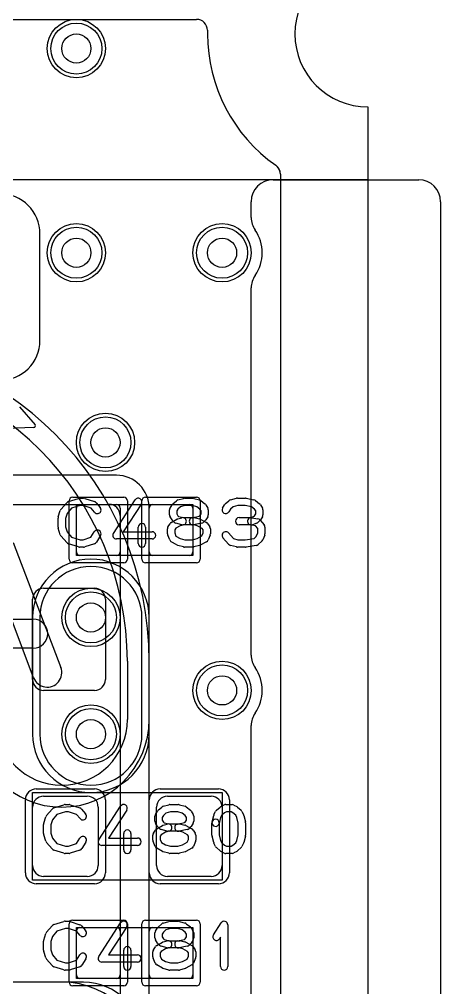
# Model space of a CAD drawing. Extents: x 0 to 21, y -0.5 to 20.
# Drawn here: x 17.61 to 20.5, y 8.96 to 15.6 of the extents above; entities that cross this region are included whole.
import ezdxf

# ---------------------------------------------------------------- set-up
doc = ezdxf.new("R2010")
doc.units = 0
for name, color, linetype in [('Hole', 1, 'CONTINUOUS'), ('L1', 3, 'CONTINUOUS'), ('L2', 3, 'CONTINUOUS'), ('L3', 3, 'CONTINUOUS'), ('L4', 3, 'CONTINUOUS'), ('MetalMask-A', 176, 'CONTINUOUS'), ('Outline', 7, 'CONTINUOUS'), ('PartsArea-A', 111, 'CONTINUOUS'), ('PartsArea-B', 111, 'CONTINUOUS'), ('PartsSilk-A', 221, 'CONTINUOUS'), ('PartsSilk-B', 221, 'CONTINUOUS'), ('Resist-A', 2, 'CONTINUOUS'), ('Resist-B', 2, 'CONTINUOUS'), ('Silk-A', 140, 'CONTINUOUS'), ('Silk-B', 140, 'CONTINUOUS')]:
    doc.layers.add(name, color=color, linetype=linetype)

msp = doc.modelspace()

# ---------------------------------------------------------------- linework, layer by layer
at = {"layer": 'Hole'}
for centre in [(18, 15.4), (18, 14), (19, 14), (18.2, 12.7), (18.1, 11.5), (19, 11), (18.1, 10.7)]:
    msp.add_circle(centre, 0.1, dxfattribs=at)
at = {"layer": 'L1'}
for p, q in [((11.44933, 15.6), (18.825, 15.6)), ((18.9, 15.525), (18.9, 15.5)), ((19.4, 14.53823), (19.4, 7.72498)), ((17.75004, 13.4), (17.75004, 14.13)), ((18.275, 12.47504), (17.15, 12.47504)), ((17.15, 12.275), (18.22503, 12.275)), ((18, 11.95), (18, 12.25)), ((18.025, 12.275), (18.275, 12.275)), ((18.3, 12.25), (18.3, 11.95)), ((18.5, 11.95), (18.5, 12.25)), ((18.50004, 8.6), (18.50004, 12.25)), ((18.525, 12.275), (18.775, 12.275)), ((18.8, 12.25), (18.8, 11.95)), ((18.3, 12.20003), (18.3, 8.6)), ((18.275, 11.925), (18.025, 11.925)), ((18.775, 11.925), (18.525, 11.925)), ((17.775, 10.275), (18.075, 10.275)), ((18.625, 10.275), (18.925, 10.275)), ((17.7, 9.8), (17.7, 10.2)), ((18.15, 10.2), (18.15, 9.8)), ((18.55, 9.8), (18.55, 10.2)), ((19, 10.2), (19, 9.8)), ((18.075, 9.725), (17.775, 9.725)), ((18.925, 9.725), (18.625, 9.725)), ((18.025, 9.375), (18.275, 9.375)), ((18.525, 9.375), (18.775, 9.375)), ((18, 9.05), (18, 9.35)), ((18.3, 9.35), (18.3, 9.05)), ((18.5, 9.05), (18.5, 9.35)), ((18.8, 9.35), (18.8, 9.05)), ((18.275, 9.025), (18.025, 9.025)), ((18.775, 9.025), (18.525, 9.025))]:
    msp.add_line(p, q, dxfattribs=at)
for centre in [(18, 15.4), (18, 14), (19, 14), (18.2, 12.7), (18.1, 11.5), (19, 11), (18.1, 10.7)]:
    msp.add_circle(centre, 0.2, dxfattribs=at)
for centre, radius, start, end in [((18.825, 15.525), 0.075, 0, 90), ((20, 15.5), 1.1, 180, -125.062172), ((19.32502, 14.53826), 0.07497, 45, 54.934097), ((19.32499, 14.53823), 0.07501, 0, 45), ((17.475, 14.13), 0.27504, 0, 90), ((17.475, 13.4), 0.27504, -90, 0), ((18.275, 12.25), 0.22504, 0, 90), ((18.025, 12.25), 0.025, 90, 180), ((18.22503, 12.20003), 0.07497, 0, 90), ((18.275, 12.25), 0.025, 0, 90), ((18.525, 12.25), 0.025, 90, 180), ((18.775, 12.25), 0.025, 0, 90), ((18.025, 11.95), 0.025, 180, -90), ((18.275, 11.95), 0.025, -90, 0), ((18.525, 11.95), 0.025, 180, -90), ((18.775, 11.95), 0.025, -90, 0), ((17.775, 10.2), 0.075, 90, 180), ((18.075, 10.2), 0.075, 0, 90), ((18.625, 10.2), 0.075, 90, 180), ((18.925, 10.2), 0.075, 0, 90), ((17.775, 9.8), 0.075, 180, -90), ((18.075, 9.8), 0.075, -90, 0), ((18.625, 9.8), 0.075, 180, -90), ((18.925, 9.8), 0.075, -90, 0), ((18.025, 9.35), 0.025, 90, 180), ((18.275, 9.35), 0.025, 0, 90), ((18.525, 9.35), 0.025, 90, 180), ((18.775, 9.35), 0.025, 0, 90), ((18.025, 9.05), 0.025, 180, -90), ((18.275, 9.05), 0.025, -90, 0), ((18.525, 9.05), 0.025, 180, -90), ((18.775, 9.05), 0.025, -90, 0)]:
    msp.add_arc(centre, radius, start, end, dxfattribs=at)
at = {"layer": 'L2'}
for p, q in [((17.22501, 15.6), (18.82503, 15.6)), ((18.9, 15.52503), (18.9, 15.5)), ((19.39208, 14.57178), (19.39209, 14.57176)), ((19.4, 14.53823), (19.4, 6.27497)), ((17.77497, 11.7), (18.12503, 11.7)), ((17.7, 11.07497), (17.7, 11.62503)), ((18.2, 11.62503), (18.2, 11.07497)), ((18.35, 11.2), (18.35, 10.8)), ((18.50004, 10.8), (18.50004, 11.2)), ((18.12503, 11), (17.77497, 11)), ((17.9, 9.00004), (17, 9.00004))]:
    msp.add_line(p, q, dxfattribs=at)
for centre in [(18, 15.4), (18, 14), (19, 14), (18.2, 12.7), (18.1, 11.5), (19, 11), (18.1, 10.7)]:
    msp.add_circle(centre, 0.2, dxfattribs=at)
for centre, radius, start, end in [((18.82503, 15.52503), 0.07497, 0, 90), ((20, 15.5), 1.1, 180, -125.062172), ((19.32502, 14.53825), 0.07498, 26.565051, 54.938488), ((19.32503, 14.53823), 0.07498, 0, 26.565051), ((16.3, 11.2), 2.20004, 0, 90), ((16.3, 11.2), 2.05, 0, 90), ((17.77497, 11.62503), 0.07497, 90, 180), ((18.12503, 11.62503), 0.07497, 0, 90), ((17.77497, 11.07497), 0.07497, 180, -90), ((18.12503, 11.07497), 0.07497, -90, 0), ((17.9, 10.8), 0.60004, 180, 0), ((17.9, 10.8), 0.45, 180, 0), ((17.9, 8.4), 0.60004, -90, 90)]:
    msp.add_arc(centre, radius, start, end, dxfattribs=at)
at = {"layer": 'L3'}
for p, q in [((1.17497, 15.6), (18.82503, 15.6)), ((18.9, 15.52503), (18.9, 15.5)), ((19.39208, 14.57178), (19.39209, 14.57176)), ((19.4, 14.53823), (19.4, 6.27497)), ((17.69996, 11.5), (17.69996, 10.7)), ((18.50004, 10.7), (18.50004, 11.5)), ((18.05, 9.00004), (17.2, 9.00004))]:
    msp.add_line(p, q, dxfattribs=at)
for centre in [(18, 15.4), (18, 14), (19, 14), (18.2, 12.7), (19, 11)]:
    msp.add_circle(centre, 0.2, dxfattribs=at)
for centre, radius, start, end in [((18.82503, 15.52503), 0.07497, 0, 90), ((20, 15.5), 1.1, 180, -125.062172), ((19.32502, 14.53825), 0.07498, 26.565051, 54.938488), ((19.32503, 14.53823), 0.07498, 0, 26.565051), ((18.1, 11.5), 0.40004, 0, 180), ((18.1, 10.7), 0.40004, 180, 0), ((18.05, 8.6), 0.40004, -90, 90)]:
    msp.add_arc(centre, radius, start, end, dxfattribs=at)
at = {"layer": 'L4'}
for p, q in [((15.25001, 15.59996), (18.82503, 15.59996)), ((18.9, 15.52499), (18.9, 15.5)), ((19.4, 14.53823), (19.4, 6.27497)), ((17.74996, 11.5), (17.74996, 10.7)), ((18.45004, 10.7), (18.45004, 11.5))]:
    msp.add_line(p, q, dxfattribs=at)
for centre in [(18, 15.4), (18, 14), (19, 14), (18.2, 12.7), (18.1, 11.5), (19, 11), (18.1, 10.7)]:
    msp.add_circle(centre, 0.2, dxfattribs=at)
for centre, radius, start, end in [((18.82503, 15.52499), 0.07497, 0, 90), ((20, 15.5), 1.1, 180, -125.062172), ((19.32502, 14.53825), 0.07498, -0.015283, 54.938488), ((18.1, 11.5), 0.35004, 0, 180), ((18.1, 10.7), 0.35004, 180, 0)]:
    msp.add_arc(centre, radius, start, end, dxfattribs=at)
at = {"layer": 'MetalMask-A'}
for p, q in [((18, 11.95), (18, 12.25)), ((18.025, 12.275), (18.275, 12.275)), ((18.3, 12.25), (18.3, 11.95)), ((18.5, 11.95), (18.5, 12.25)), ((18.525, 12.275), (18.775, 12.275)), ((18.8, 12.25), (18.8, 11.95)), ((18.275, 11.925), (18.025, 11.925)), ((18.775, 11.925), (18.525, 11.925)), ((17.775, 10.275), (18.075, 10.275)), ((18.625, 10.275), (18.925, 10.275)), ((17.7, 9.8), (17.7, 10.2)), ((18.15, 10.2), (18.15, 9.8)), ((18.55, 9.8), (18.55, 10.2)), ((19, 10.2), (19, 9.8)), ((18.075, 9.725), (17.775, 9.725)), ((18.925, 9.725), (18.625, 9.725)), ((18.025, 9.375), (18.275, 9.375)), ((18.525, 9.375), (18.775, 9.375)), ((18, 9.05), (18, 9.35)), ((18.3, 9.35), (18.3, 9.05)), ((18.5, 9.05), (18.5, 9.35)), ((18.8, 9.35), (18.8, 9.05)), ((18.275, 9.025), (18.025, 9.025)), ((18.775, 9.025), (18.525, 9.025))]:
    msp.add_line(p, q, dxfattribs=at)
for centre, radius, start, end in [((18.025, 12.25), 0.025, 90, 180), ((18.275, 12.25), 0.025, 0, 90), ((18.525, 12.25), 0.025, 90, 180), ((18.775, 12.25), 0.025, 0, 90), ((18.025, 11.95), 0.025, 180, -90), ((18.275, 11.95), 0.025, -90, 0), ((18.525, 11.95), 0.025, 180, -90), ((18.775, 11.95), 0.025, -90, 0), ((17.775, 10.2), 0.075, 90, 180), ((18.075, 10.2), 0.075, 0, 90), ((18.625, 10.2), 0.075, 90, 180), ((18.925, 10.2), 0.075, 0, 90), ((17.775, 9.8), 0.075, 180, -90), ((18.075, 9.8), 0.075, -90, 0), ((18.625, 9.8), 0.075, 180, -90), ((18.925, 9.8), 0.075, -90, 0), ((18.025, 9.35), 0.025, 90, 180), ((18.275, 9.35), 0.025, 0, 90), ((18.525, 9.35), 0.025, 90, 180), ((18.775, 9.35), 0.025, 0, 90), ((18.025, 9.05), 0.025, 180, -90), ((18.275, 9.05), 0.025, -90, 0), ((18.525, 9.05), 0.025, 180, -90), ((18.775, 9.05), 0.025, -90, 0)]:
    msp.add_arc(centre, radius, start, end, dxfattribs=at)
at = {"layer": 'Outline'}
msp.add_line((20, 15), (20, 1), dxfattribs=at)
msp.add_arc((20, 15.5), 0.5, 90, -90, dxfattribs=at)
at = {"layer": 'PartsArea-A'}
for p, q in [((20, 15), (20, 14.5)), ((20, 14.5), (0, 14.5)), ((18, 11.925), (18, 12.275)), ((18, 12.275), (18.8, 12.275)), ((18.8, 12.275), (18.8, 11.925)), ((18.8, 11.925), (18, 11.925)), ((17.7, 9.7), (17.7, 10.3)), ((17.7, 10.3), (19, 10.3)), ((19, 10.3), (19, 9.7)), ((19, 9.7), (17.7, 9.7)), ((18, 9.025), (18, 9.375)), ((18, 9.375), (18.8, 9.375)), ((18.8, 9.375), (18.8, 9.025)), ((18.8, 9.025), (18, 9.025))]:
    msp.add_line(p, q, dxfattribs=at)
msp.add_arc((20, 15.5), 0.5, 90, -90, dxfattribs=at)
at = {"layer": 'PartsArea-B'}
for p, q in [((20, 15), (20, 14.5)), ((20, 14.5), (0, 14.5))]:
    msp.add_line(p, q, dxfattribs=at)
msp.add_arc((20, 15.5), 0.5, 90, -90, dxfattribs=at)
at = {"layer": 'PartsSilk-A'}
for p, q in [((17.89508, 12.24239), (17.93397, 12.28683)), ((17.94516, 12.29418), (18.0146, 12.3164)), ((18.02222, 12.31759), (18.05, 12.31759)), ((18.0579, 12.31631), (18.12457, 12.29409)), ((18.13588, 12.28637), (18.16365, 12.25304)), ((18.25407, 12.07663), (18.40407, 12.30626)), ((18.66117, 12.27795), (18.68617, 12.30017)), ((18.69591, 12.30552), (18.7348, 12.31663)), ((18.74167, 12.31759), (18.8, 12.31759)), ((18.80687, 12.31663), (18.84576, 12.30552)), ((18.85451, 12.301), (18.88229, 12.27878)), ((19.02228, 12.27795), (19.04728, 12.30017)), ((19.05745, 12.30564), (19.09912, 12.31675)), ((19.10556, 12.31759), (19.16111, 12.31759)), ((19.16626, 12.31705), (19.21904, 12.30594)), ((19.22951, 12.301), (19.25729, 12.27878)), ((17.87614, 12.18894), (17.89003, 12.23339)), ((17.93618, 12.21344), (17.925, 12.17766)), ((17.96702, 12.24868), (17.93618, 12.21344)), ((18.02612, 12.26759), (17.96702, 12.24868)), ((18.04594, 12.26759), (18.02612, 12.26759)), ((18.10202, 12.2489), (18.04594, 12.26759)), ((18.12523, 12.22104), (18.10202, 12.2489)), ((18.44593, 12.27892), (18.32119, 12.08796)), ((18.63889, 12.2037), (18.63889, 12.23704)), ((18.64269, 12.25029), (18.65658, 12.27251)), ((18.69707, 12.24296), (18.68889, 12.22987)), ((18.68889, 12.22987), (18.68889, 12.21087)), ((18.71513, 12.25901), (18.69707, 12.24296)), ((18.74517, 12.26759), (18.71513, 12.25901)), ((18.7965, 12.26759), (18.74517, 12.26759)), ((18.8272, 12.25882), (18.7965, 12.26759)), ((18.84773, 12.2424), (18.8272, 12.25882)), ((18.85556, 12.22987), (18.84773, 12.2424)), ((18.85556, 12.21087), (18.85556, 12.22987)), ((18.88787, 12.27251), (18.90176, 12.25029)), ((18.90556, 12.23704), (18.90556, 12.2037)), ((19.0038, 12.25029), (19.01769, 12.27251)), ((19.05818, 12.24296), (19.0462, 12.22379)), ((19.07606, 12.25885), (19.05818, 12.24296)), ((19.10884, 12.26759), (19.07606, 12.25885)), ((19.15851, 12.26759), (19.10884, 12.26759)), ((19.20292, 12.25824), (19.15851, 12.26759)), ((19.22273, 12.2424), (19.20292, 12.25824)), ((19.23056, 12.22987), (19.22273, 12.2424)), ((19.23056, 12.21087), (19.23056, 12.22987)), ((19.26287, 12.27251), (19.27676, 12.25029)), ((19.28056, 12.23704), (19.28056, 12.2037)), ((17.875, 12.11852), (17.875, 12.18148)), ((17.925, 12.17766), (17.925, 12.12234)), ((18.65658, 12.16823), (18.64269, 12.19045)), ((18.65149, 12.15134), (18.69038, 12.17356)), ((18.67121, 12.15269), (18.6601, 12.1638)), ((18.68889, 12.21087), (18.69747, 12.19715)), ((18.69634, 12.17601), (18.72412, 12.18342)), ((18.69747, 12.19715), (18.70182, 12.1928)), ((18.70182, 12.1928), (18.73384, 12.18426)), ((18.73384, 12.18426), (18.81111, 12.18426)), ((18.7951, 12.18377), (18.84324, 12.1934)), ((18.81755, 12.18342), (18.84533, 12.17601)), ((18.84324, 12.1934), (18.84698, 12.19715)), ((18.84698, 12.19715), (18.85556, 12.21087)), ((18.85065, 12.17391), (18.89232, 12.15169)), ((18.88435, 12.1638), (18.87324, 12.15269)), ((18.90176, 12.19045), (18.88787, 12.16823)), ((19.11667, 12.18426), (19.1956, 12.18426)), ((19.1956, 12.18426), (19.2168, 12.19197)), ((19.20438, 12.18387), (19.24605, 12.17646)), ((19.2391, 12.14687), (19.20854, 12.13576)), ((19.2168, 12.19197), (19.22198, 12.19715)), ((19.22198, 12.19715), (19.23056, 12.21087)), ((19.25935, 12.1638), (19.24824, 12.15269)), ((19.26088, 12.16785), (19.28865, 12.13452)), ((19.27676, 12.19045), (19.26287, 12.16823)), ((17.89003, 12.06661), (17.87614, 12.11106)), ((17.925, 12.12234), (17.93618, 12.08656)), ((17.93618, 12.08656), (17.96702, 12.05132)), ((18.10023, 12.0505), (18.12324, 12.08732)), ((18.32119, 12.08796), (18.51944, 12.08796)), ((18.425, 12.00741), (18.425, 12.11852)), ((18.475, 12.11852), (18.475, 12.00741)), ((18.625, 12.07407), (18.625, 12.10741)), ((18.6288, 12.12066), (18.64269, 12.14288)), ((18.68175, 12.11104), (18.675, 12.10024)), ((18.675, 12.10024), (18.675, 12.07907)), ((18.71236, 12.12853), (18.68175, 12.11104)), ((18.72412, 12.1351), (18.68245, 12.14621)), ((18.737, 12.1351), (18.71236, 12.12853)), ((18.80783, 12.13426), (18.73056, 12.13426)), ((18.86046, 12.14586), (18.8049, 12.13475)), ((18.82967, 12.12844), (18.80783, 12.13426)), ((18.8629, 12.11072), (18.82967, 12.12844)), ((18.86944, 12.10024), (18.8629, 12.11072)), ((18.86944, 12.07907), (18.86944, 12.10024)), ((18.90176, 12.14287), (18.91564, 12.12065)), ((18.91944, 12.10741), (18.91944, 12.07407)), ((19.2, 12.13426), (19.11667, 12.13426)), ((19.22831, 12.12883), (19.19562, 12.13465)), ((19.24444, 12.10947), (19.22831, 12.12883)), ((19.24444, 12.07907), (19.24444, 12.10947)), ((19.29444, 12.11852), (19.29444, 12.07407)), ((17.93397, 12.01317), (17.89508, 12.05761)), ((17.96702, 12.05132), (18.02612, 12.03241)), ((18.02612, 12.03241), (18.04594, 12.03241)), ((18.04594, 12.03241), (18.10023, 12.0505)), ((18.16564, 12.06082), (18.13787, 12.01638)), ((18.51944, 12.03796), (18.275, 12.03796)), ((18.64081, 12.03112), (18.62692, 12.06445)), ((18.69038, 11.99681), (18.65149, 12.01903)), ((18.675, 12.07907), (18.68369, 12.05822)), ((18.68369, 12.05822), (18.71256, 12.04173)), ((18.71256, 12.04173), (18.74517, 12.03241)), ((18.74517, 12.03241), (18.7965, 12.03241)), ((18.7965, 12.03241), (18.82947, 12.04183)), ((18.82947, 12.04183), (18.86092, 12.0586)), ((18.89232, 12.01868), (18.85065, 11.99646)), ((18.86092, 12.0586), (18.86944, 12.07907)), ((18.91752, 12.06446), (18.90364, 12.03113)), ((19.04508, 12.00206), (19.00619, 12.0465)), ((19.04381, 12.07942), (19.07769, 12.04071)), ((19.07769, 12.04071), (19.10884, 12.03241)), ((19.10884, 12.03241), (19.15912, 12.03241)), ((19.15912, 12.03241), (19.21941, 12.04205)), ((19.21941, 12.04205), (19.23468, 12.05563)), ((19.23468, 12.05563), (19.24444, 12.07907)), ((19.27217, 12.02205), (19.24717, 11.99983)), ((19.29252, 12.06446), (19.27864, 12.03113)), ((18.0146, 11.9836), (17.94516, 12.00582)), ((18.05, 11.98241), (18.02222, 11.98241)), ((18.12457, 12.00591), (18.0579, 11.98369)), ((18.7348, 11.98337), (18.69591, 11.99448)), ((18.8, 11.98241), (18.74167, 11.98241)), ((18.84576, 11.99448), (18.80687, 11.98337)), ((19.09912, 11.98325), (19.05745, 11.99436)), ((19.16111, 11.98241), (19.10556, 11.98241)), ((19.23451, 11.99383), (19.16506, 11.98272)), ((17.79508, 10.14239), (17.83397, 10.18683)), ((17.84516, 10.19418), (17.9146, 10.2164)), ((17.92612, 10.16759), (17.86702, 10.14868)), ((17.92222, 10.21759), (17.95, 10.21759)), ((17.94594, 10.16759), (17.92612, 10.16759)), ((18.00202, 10.1489), (17.94594, 10.16759)), ((17.9579, 10.21631), (18.02457, 10.19409)), ((18.03588, 10.18637), (18.06365, 10.15304)), ((18.15407, 9.97663), (18.30407, 10.20626)), ((18.34593, 10.17892), (18.22119, 9.98796)), ((18.54269, 10.15029), (18.55658, 10.17251)), ((18.56117, 10.17795), (18.58617, 10.20017)), ((18.59591, 10.20552), (18.6348, 10.21663)), ((18.61513, 10.15901), (18.59707, 10.14296)), ((18.64517, 10.16759), (18.61513, 10.15901)), ((18.64167, 10.21759), (18.7, 10.21759)), ((18.6965, 10.16759), (18.64517, 10.16759)), ((18.7272, 10.15882), (18.6965, 10.16759)), ((18.70687, 10.21663), (18.74576, 10.20552)), ((18.74773, 10.1424), (18.7272, 10.15882)), ((18.75451, 10.201), (18.78229, 10.17878)), ((18.78787, 10.17251), (18.80176, 10.15029)), ((18.94431, 10.14822), (18.95542, 10.17044)), ((18.96117, 10.17795), (18.98617, 10.20017)), ((18.9916, 10.20384), (19.01382, 10.21495)), ((19.01692, 10.1606), (18.99799, 10.14377)), ((19.0309, 10.16759), (19.01692, 10.1606)), ((19.025, 10.21759), (19.06944, 10.21759)), ((19.0628, 10.16759), (19.0309, 10.16759)), ((19.07423, 10.16106), (19.0628, 10.16759)), ((19.09368, 10.14377), (19.07423, 10.16106)), ((19.08184, 10.2143), (19.10129, 10.20319)), ((19.1055, 10.20017), (19.1305, 10.17795)), ((19.13625, 10.17044), (19.14736, 10.14822)), ((17.77614, 10.08894), (17.79003, 10.13339)), ((17.83618, 10.11344), (17.825, 10.07766)), ((17.86702, 10.14868), (17.83618, 10.11344)), ((18.02523, 10.12104), (18.00202, 10.1489)), ((18.53889, 10.1037), (18.53889, 10.13704)), ((18.55658, 10.06823), (18.54269, 10.09045)), ((18.59707, 10.14296), (18.58889, 10.12987)), ((18.58889, 10.12987), (18.58889, 10.11087)), ((18.58889, 10.11087), (18.59747, 10.09715)), ((18.59747, 10.09715), (18.60182, 10.0928)), ((18.60182, 10.0928), (18.63384, 10.08426)), ((18.6951, 10.08377), (18.74324, 10.0934)), ((18.74324, 10.0934), (18.74698, 10.09715)), ((18.74698, 10.09715), (18.75556, 10.11087)), ((18.75556, 10.12987), (18.74773, 10.1424)), ((18.75556, 10.11087), (18.75556, 10.12987)), ((18.80176, 10.09045), (18.78787, 10.06823)), ((18.80556, 10.13704), (18.80556, 10.1037)), ((18.93056, 10.00741), (18.93056, 10.09259)), ((18.93131, 10.09865), (18.94242, 10.1431)), ((18.99026, 10.12831), (18.97981, 10.08653)), ((18.98056, 10.09259), (18.98056, 10.01049)), ((18.99799, 10.14377), (18.99026, 10.12831)), ((19.10141, 10.12831), (19.09368, 10.14377)), ((19.11111, 10.08951), (19.10141, 10.12831)), ((19.11111, 10.01049), (19.11111, 10.08951)), ((19.14925, 10.1431), (19.16036, 10.09865)), ((19.16111, 10.09259), (19.16111, 10.00741)), ((17.775, 10.01852), (17.775, 10.08148)), ((17.825, 10.07766), (17.825, 10.02234)), ((18.5288, 10.02066), (18.54269, 10.04288)), ((18.55149, 10.05134), (18.59038, 10.07356)), ((18.57121, 10.05269), (18.5601, 10.0638)), ((18.61236, 10.02853), (18.58175, 10.01104)), ((18.62412, 10.0351), (18.58245, 10.04621)), ((18.59634, 10.07601), (18.62412, 10.08342)), ((18.637, 10.0351), (18.61236, 10.02853)), ((18.70783, 10.03426), (18.63056, 10.03426)), ((18.63384, 10.08426), (18.71111, 10.08426)), ((18.76046, 10.04586), (18.7049, 10.03475)), ((18.72967, 10.02844), (18.70783, 10.03426)), ((18.71755, 10.08342), (18.74533, 10.07601)), ((18.7629, 10.01072), (18.72967, 10.02844)), ((18.75065, 10.07391), (18.79232, 10.05169)), ((18.78435, 10.0638), (18.77324, 10.05269)), ((18.80176, 10.04287), (18.81564, 10.02065)), ((17.79003, 9.96661), (17.77614, 10.01106)), ((17.83397, 9.91317), (17.79508, 9.95761)), ((17.825, 10.02234), (17.83618, 9.98656)), ((17.83618, 9.98656), (17.86702, 9.95132)), ((18.00023, 9.9505), (18.02324, 9.98732)), ((18.06564, 9.96082), (18.03787, 9.91638)), ((18.22119, 9.98796), (18.41944, 9.98796)), ((18.325, 9.90741), (18.325, 10.01852)), ((18.375, 10.01852), (18.375, 9.90741)), ((18.525, 9.97407), (18.525, 10.00741)), ((18.54081, 9.93112), (18.52692, 9.96445)), ((18.58175, 10.01104), (18.575, 10.00024)), ((18.575, 10.00024), (18.575, 9.97907)), ((18.575, 9.97907), (18.58369, 9.95822)), ((18.58369, 9.95822), (18.61256, 9.94173)), ((18.72947, 9.94183), (18.76092, 9.9586)), ((18.76092, 9.9586), (18.76944, 9.97907)), ((18.76944, 10.00024), (18.7629, 10.01072)), ((18.76944, 9.97907), (18.76944, 10.00024)), ((18.81752, 9.96446), (18.80364, 9.93113)), ((18.81944, 10.00741), (18.81944, 9.97407)), ((18.94242, 9.9569), (18.93131, 10.00135)), ((18.98056, 10.01049), (18.99026, 9.97169)), ((18.99026, 9.97169), (18.99799, 9.95623)), ((18.99799, 9.95623), (19.01692, 9.9394)), ((19.07423, 9.93894), (19.09368, 9.95623)), ((19.09368, 9.95623), (19.10141, 9.97169)), ((19.10141, 9.97169), (19.11111, 10.01049)), ((19.16036, 10.00135), (19.14925, 9.9569)), ((17.9146, 9.8836), (17.84516, 9.90582)), ((17.86702, 9.95132), (17.92612, 9.93241)), ((17.92612, 9.93241), (17.94594, 9.93241)), ((17.94594, 9.93241), (18.00023, 9.9505)), ((18.02457, 9.90591), (17.9579, 9.88369)), ((18.41944, 9.93796), (18.175, 9.93796)), ((18.59038, 9.89681), (18.55149, 9.91903)), ((18.6348, 9.88337), (18.59591, 9.89448)), ((18.61256, 9.94173), (18.64517, 9.93241)), ((18.64517, 9.93241), (18.6965, 9.93241)), ((18.6965, 9.93241), (18.72947, 9.94183)), ((18.74576, 9.89448), (18.70687, 9.88337)), ((18.79232, 9.91868), (18.75065, 9.89646)), ((18.95542, 9.92956), (18.94431, 9.95178)), ((18.98617, 9.89983), (18.96117, 9.92205)), ((19.01382, 9.88505), (18.9916, 9.89616)), ((19.01692, 9.9394), (19.0309, 9.93241)), ((19.0309, 9.93241), (19.0628, 9.93241)), ((19.0628, 9.93241), (19.07423, 9.93894)), ((19.10129, 9.89681), (19.08184, 9.8857)), ((19.1305, 9.92205), (19.1055, 9.89983)), ((19.14736, 9.95178), (19.13625, 9.92956)), ((17.95, 9.88241), (17.92222, 9.88241)), ((18.7, 9.88241), (18.64167, 9.88241)), ((19.06944, 9.88241), (19.025, 9.88241)), ((17.79508, 9.34239), (17.83397, 9.38683)), ((17.84516, 9.39418), (17.9146, 9.4164)), ((17.92612, 9.36759), (17.86702, 9.34868)), ((17.92222, 9.41759), (17.95, 9.41759)), ((17.94594, 9.36759), (17.92612, 9.36759)), ((18.00202, 9.3489), (17.94594, 9.36759)), ((17.9579, 9.41631), (18.02457, 9.39409)), ((18.03588, 9.38637), (18.06365, 9.35304)), ((18.15407, 9.17663), (18.30407, 9.40626)), ((18.34593, 9.37892), (18.22119, 9.18796)), ((18.54269, 9.35029), (18.55658, 9.37251)), ((18.56117, 9.37795), (18.58617, 9.40017)), ((18.59591, 9.40552), (18.6348, 9.41663)), ((18.61513, 9.35901), (18.59707, 9.34296)), ((18.64517, 9.36759), (18.61513, 9.35901)), ((18.64167, 9.41759), (18.7, 9.41759)), ((18.6965, 9.36759), (18.64517, 9.36759)), ((18.7272, 9.35882), (18.6965, 9.36759)), ((18.70687, 9.41663), (18.74576, 9.40552)), ((18.75451, 9.401), (18.78229, 9.37878)), ((18.78787, 9.37251), (18.80176, 9.35029)), ((18.94013, 9.3247), (18.99291, 9.40618)), ((19.03889, 9.39259), (19.03889, 9.10741)), ((17.77614, 9.28894), (17.79003, 9.33339)), ((17.83618, 9.31344), (17.825, 9.27766)), ((17.86702, 9.34868), (17.83618, 9.31344)), ((18.02523, 9.32104), (18.00202, 9.3489)), ((18.53889, 9.3037), (18.53889, 9.33704)), ((18.59707, 9.34296), (18.58889, 9.32987)), ((18.58889, 9.32987), (18.58889, 9.31087)), ((18.58889, 9.31087), (18.59747, 9.29715)), ((18.59747, 9.29715), (18.60182, 9.2928)), ((18.60182, 9.2928), (18.63384, 9.28426)), ((18.6951, 9.28377), (18.74324, 9.2934)), ((18.74773, 9.3424), (18.7272, 9.35882)), ((18.74324, 9.2934), (18.74698, 9.29715)), ((18.74698, 9.29715), (18.75556, 9.31087)), ((18.75556, 9.32987), (18.74773, 9.3424)), ((18.75556, 9.31087), (18.75556, 9.32987)), ((18.80556, 9.33704), (18.80556, 9.3037)), ((18.98889, 9.30801), (18.98209, 9.29752)), ((18.98889, 9.10741), (18.98889, 9.30801)), ((17.775, 9.21852), (17.775, 9.28148)), ((17.825, 9.27766), (17.825, 9.22234)), ((18.5288, 9.22066), (18.54269, 9.24288)), ((18.55658, 9.26823), (18.54269, 9.29045)), ((18.55149, 9.25134), (18.59038, 9.27356)), ((18.57121, 9.25269), (18.5601, 9.2638)), ((18.61236, 9.22853), (18.58175, 9.21104)), ((18.62412, 9.2351), (18.58245, 9.24621)), ((18.59634, 9.27601), (18.62412, 9.28342)), ((18.637, 9.2351), (18.61236, 9.22853)), ((18.70783, 9.23426), (18.63056, 9.23426)), ((18.63384, 9.28426), (18.71111, 9.28426)), ((18.76046, 9.24586), (18.7049, 9.23475)), ((18.72967, 9.22844), (18.70783, 9.23426)), ((18.71755, 9.28342), (18.74533, 9.27601)), ((18.7629, 9.21072), (18.72967, 9.22844)), ((18.75065, 9.27391), (18.79232, 9.25169)), ((18.78435, 9.2638), (18.77324, 9.25269)), ((18.80176, 9.29045), (18.78787, 9.26823)), ((18.80176, 9.24287), (18.81564, 9.22065)), ((17.79003, 9.16661), (17.77614, 9.21106)), ((17.825, 9.22234), (17.83618, 9.18656)), ((17.83618, 9.18656), (17.86702, 9.15132)), ((18.00023, 9.1505), (18.02324, 9.18732)), ((18.06564, 9.16082), (18.03787, 9.11638)), ((18.22119, 9.18796), (18.41944, 9.18796)), ((18.325, 9.10741), (18.325, 9.21852)), ((18.375, 9.21852), (18.375, 9.10741)), ((18.525, 9.17407), (18.525, 9.20741)), ((18.54081, 9.13112), (18.52692, 9.16445)), ((18.58175, 9.21104), (18.575, 9.20024)), ((18.575, 9.20024), (18.575, 9.17907)), ((18.575, 9.17907), (18.58369, 9.15822)), ((18.76092, 9.1586), (18.76944, 9.17907)), ((18.76944, 9.20024), (18.7629, 9.21072)), ((18.76944, 9.17907), (18.76944, 9.20024)), ((18.81752, 9.16446), (18.80364, 9.13113)), ((18.81944, 9.20741), (18.81944, 9.17407)), ((17.83397, 9.11317), (17.79508, 9.15761)), ((17.9146, 9.0836), (17.84516, 9.10582)), ((17.86702, 9.15132), (17.92612, 9.13241)), ((17.92612, 9.13241), (17.94594, 9.13241)), ((17.94594, 9.13241), (18.00023, 9.1505)), ((18.02457, 9.10591), (17.9579, 9.08369)), ((18.41944, 9.13796), (18.175, 9.13796)), ((18.59038, 9.09681), (18.55149, 9.11903)), ((18.58369, 9.15822), (18.61256, 9.14173)), ((18.6348, 9.08337), (18.59591, 9.09448)), ((18.61256, 9.14173), (18.64517, 9.13241)), ((18.64517, 9.13241), (18.6965, 9.13241)), ((18.6965, 9.13241), (18.72947, 9.14183)), ((18.74576, 9.09448), (18.70687, 9.08337)), ((18.72947, 9.14183), (18.76092, 9.1586)), ((18.79232, 9.11868), (18.75065, 9.09646)), ((17.95, 9.08241), (17.92222, 9.08241)), ((18.7, 9.08241), (18.64167, 9.08241))]:
    msp.add_line(p, q, dxfattribs=at)
for centre, start, end in [((17.95278, 12.27037), 107.746418, 138.811918), ((18.02222, 12.29259), 90, 107.746418), ((18.05, 12.29259), 71.579545, 90), ((18.11667, 12.27037), 39.790899, 71.579545), ((18.425, 12.29259), -33.149737, 146.846436), ((18.70278, 12.28148), 105.948544, 131.62783), ((18.74167, 12.29259), 90, 105.948544), ((18.8, 12.29259), 74.051456, 90), ((18.83889, 12.28148), 51.333033, 74.051456), ((19.06389, 12.28148), 104.925513, 131.630694), ((19.10556, 12.29259), 90, 104.92885), ((19.16111, 12.29259), 78.110161, 90), ((19.21389, 12.28148), 51.333033, 78.112983), ((17.91389, 12.22593), 138.811918, 162.637772), ((18.14444, 12.23704), -140.209101, 39.800498), ((18.66389, 12.23704), 147.994617, 180), ((18.67778, 12.25926), 131.627831, 147.994617), ((18.86667, 12.25926), 32.005383, 51.333033), ((18.88056, 12.23704), 0, 32.005383), ((19.025, 12.23704), 147.994617, -32.010019), ((19.03889, 12.25926), 131.627831, 147.989981), ((19.24167, 12.25926), 32.005383, 51.345223), ((19.25556, 12.23704), 0, 32.010019), ((17.9, 12.18148), 162.637772, 180), ((18.66389, 12.2037), 180, -147.994617), ((18.66389, 12.12963), 119.733511, 147.989981), ((18.67778, 12.18148), -147.994617, -135), ((18.68889, 12.17037), -135, -104.925513), ((18.70278, 12.15185), 104.925513, 119.741708), ((18.73056, 12.15926), -75.074487, 104.935268), ((18.8, 12.15926), 101.305437, -78.692051), ((18.81111, 12.15926), 75.074487, 90), ((18.83889, 12.15185), 61.938299, 75.064732), ((18.85556, 12.17037), -78.694563, -45), ((18.86667, 12.18148), -45, -32.005383), ((18.88056, 12.12963), 31.985944, 61.931795), ((18.88056, 12.2037), -32.005383, 0), ((19.11667, 12.15926), 90, -90), ((19.2, 12.15926), 79.908369, -100.083264), ((19.23056, 12.17037), -70.02864, -45), ((19.24167, 12.15185), 39.790899, 79.916736), ((19.24167, 12.18148), -45, -32.010019), ((19.25556, 12.2037), -32.005383, 0), ((17.9, 12.11852), 180, -162.637772), ((18.14444, 12.07407), -32.005383, 147.999253), ((18.45, 12.11852), 0, 180), ((18.51944, 12.06296), -90, 90), ((18.65, 12.10741), 147.994617, 180), ((18.73056, 12.15926), -104.925513, -90), ((18.89444, 12.10741), 0, 31.991474), ((19.025, 12.06296), 41.188082, -138.810424), ((19.2, 12.15926), -90, -70.02141), ((19.26944, 12.11852), 0, 39.800498), ((17.91389, 12.07407), -162.637772, -138.811918), ((18.11667, 12.02963), -71.579545, -32.005383), ((18.275, 12.06296), 146.850263, -90), ((18.65, 12.07407), 180, -157.376473), ((18.66389, 12.04074), -157.373085, -119.741708), ((18.88056, 12.04074), -61.938299, -22.608878), ((18.89444, 12.07407), -22.605762, 0), ((19.25556, 12.04074), -48.372169, -22.608878), ((19.26944, 12.07407), -22.605762, 0), ((17.95278, 12.02963), -138.811918, -107.746418), ((18.02222, 12.00741), -107.746418, -90), ((18.05, 12.00741), -90, -71.579545), ((18.45, 12.00741), 180, 0), ((18.70278, 12.01852), -119.733511, -105.94345), ((18.74167, 12.00741), -105.948544, -90), ((18.8, 12.00741), -90, -74.05655), ((18.83889, 12.01852), -74.051456, -61.931795), ((19.06389, 12.01852), -138.811918, -104.92885), ((19.10556, 12.00741), -104.925513, -90), ((19.16111, 12.00741), -90, -80.911332), ((19.23056, 12.01852), -80.910628, -48.369306), ((17.85278, 10.17037), 107.746418, 138.811918), ((17.92222, 10.19259), 90, 107.746418), ((17.95, 10.19259), 71.579545, 90), ((18.01667, 10.17037), 39.790899, 71.579545), ((18.325, 10.19259), -33.149737, 146.846436), ((18.57778, 10.15926), 131.627831, 147.994617), ((18.60278, 10.18148), 105.948544, 131.62783), ((18.64167, 10.19259), 90, 105.948544), ((18.7, 10.19259), 74.051456, 90), ((18.73889, 10.18148), 51.333033, 74.051456), ((18.76667, 10.15926), 32.005383, 51.333033), ((18.97778, 10.15926), 131.627831, 153.434949), ((19.00278, 10.18148), 116.565051, 131.62783), ((19.025, 10.19259), 90, 116.565051), ((19.06944, 10.19259), 60.266489, 90), ((19.08889, 10.18148), 48.372169, 60.266489), ((19.11389, 10.15926), 26.565051, 48.37217), ((17.81389, 10.12593), 138.811918, 162.637772), ((18.04444, 10.13704), -140.209101, 39.800498), ((18.56389, 10.13704), 147.994617, 180), ((18.56389, 10.1037), 180, -147.994617), ((18.78056, 10.13704), 0, 32.005383), ((18.78056, 10.1037), -32.005383, 0), ((18.95556, 10.09259), 0, 180), ((18.95556, 10.09259), 165.969316, -14.03321), ((18.96667, 10.13704), 153.434949, 165.969316), ((19.125, 10.13704), 14.030684, 26.565051), ((19.13611, 10.09259), 0, 14.030684), ((17.8, 10.08148), 162.637772, 180), ((18.35, 10.01852), 0, 180), ((18.56389, 10.02963), 119.733511, 147.989981), ((18.57778, 10.08148), -147.994617, -135), ((18.58889, 10.07037), -135, -104.925513), ((18.60278, 10.05185), 104.925513, 119.741708), ((18.63056, 10.05926), -75.074487, 104.935268), ((18.63056, 10.05926), -104.925513, -90), ((18.7, 10.05926), 101.305437, -78.692051), ((18.71111, 10.05926), 75.074487, 90), ((18.73889, 10.05185), 61.938299, 75.064732), ((18.75556, 10.07037), -78.694563, -45), ((18.76667, 10.08148), -45, -32.005383), ((18.78056, 10.02963), 31.985944, 61.931795), ((17.8, 10.01852), 180, -162.637772), ((17.81389, 9.97407), -162.637772, -138.811918), ((18.04444, 9.97407), -32.005383, 147.999253), ((18.175, 9.96296), 146.850263, -90), ((18.41944, 9.96296), -90, 90), ((18.55, 10.00741), 147.994617, 180), ((18.55, 9.97407), 180, -157.376473), ((18.79444, 10.00741), 0, 31.991474), ((18.79444, 9.97407), -22.605762, 0), ((18.95556, 10.00741), 180, -165.969316), ((18.96667, 9.96296), -165.969316, -153.434949), ((19.125, 9.96296), -26.565051, -14.030684), ((19.13611, 10.00741), -14.030684, 0), ((17.85278, 9.92963), -138.811918, -107.746418), ((18.01667, 9.92963), -71.579545, -32.005383), ((18.35, 9.90741), 180, 0), ((18.56389, 9.94074), -157.373085, -119.741708), ((18.60278, 9.91852), -119.733511, -105.94345), ((18.73889, 9.91852), -74.051456, -61.931795), ((18.78056, 9.94074), -61.938299, -22.608878), ((18.97778, 9.94074), -153.434949, -131.62783), ((19.00278, 9.91852), -131.627831, -116.565051), ((19.08889, 9.91852), -60.266489, -48.37217), ((19.11389, 9.94074), -48.372169, -26.565051), ((17.92222, 9.90741), -107.746418, -90), ((17.95, 9.90741), -90, -71.579545), ((18.64167, 9.90741), -105.948544, -90), ((18.7, 9.90741), -90, -74.05655), ((19.025, 9.90741), -116.565051, -90), ((19.06944, 9.90741), -90, -60.266489), ((17.85278, 9.37037), 107.746418, 138.811918), ((17.92222, 9.39259), 90, 107.746418), ((17.95, 9.39259), 71.579545, 90), ((18.01667, 9.37037), 39.790899, 71.579545), ((18.325, 9.39259), -33.149737, 146.846436), ((18.57778, 9.35926), 131.627831, 147.994617), ((18.60278, 9.38148), 105.948544, 131.62783), ((18.64167, 9.39259), 90, 105.948544), ((18.7, 9.39259), 74.051456, 90), ((18.73889, 9.38148), 51.333033, 74.051456), ((18.76667, 9.35926), 32.005383, 51.333033), ((19.01389, 9.39259), 0, 147.066193), ((17.81389, 9.32593), 138.811918, 162.637772), ((18.04444, 9.33704), -140.209101, 39.800498), ((18.56389, 9.33704), 147.994617, 180), ((18.56389, 9.3037), 180, -147.994617), ((18.78056, 9.33704), 0, 32.005383), ((18.78056, 9.3037), -32.005383, 0), ((18.96111, 9.31111), 147.066457, -32.933807), ((17.8, 9.28148), 162.637772, 180), ((18.35, 9.21852), 0, 180), ((18.56389, 9.22963), 119.733511, 147.989981), ((18.57778, 9.28148), -147.994617, -135), ((18.58889, 9.27037), -135, -104.925513), ((18.60278, 9.25185), 104.925513, 119.741708), ((18.63056, 9.25926), -75.074487, 104.935268), ((18.63056, 9.25926), -104.925513, -90), ((18.7, 9.25926), 101.305437, -78.692051), ((18.71111, 9.25926), 75.074487, 90), ((18.73889, 9.25185), 61.938299, 75.064732), ((18.75556, 9.27037), -78.694563, -45), ((18.76667, 9.28148), -45, -32.005383), ((18.78056, 9.22963), 31.985944, 61.931795), ((17.8, 9.21852), 180, -162.637772), ((17.81389, 9.17407), -162.637772, -138.811918), ((18.04444, 9.17407), -32.005383, 147.999253), ((18.175, 9.16296), 146.850263, -90), ((18.41944, 9.16296), -90, 90), ((18.55, 9.20741), 147.994617, 180), ((18.55, 9.17407), 180, -157.376473), ((18.79444, 9.20741), 0, 31.991474), ((18.79444, 9.17407), -22.605762, 0), ((17.85278, 9.12963), -138.811918, -107.746418), ((18.01667, 9.12963), -71.579545, -32.005383), ((18.35, 9.10741), 180, 0), ((18.56389, 9.14074), -157.373085, -119.741708), ((18.60278, 9.11852), -119.733511, -105.94345), ((18.73889, 9.11852), -74.051456, -61.931795), ((18.78056, 9.14074), -61.938299, -22.608878), ((19.01389, 9.10741), 180, 0), ((17.92222, 9.10741), -107.746418, -90), ((17.95, 9.10741), -90, -71.579545), ((18.64167, 9.10741), -105.948544, -90), ((18.7, 9.10741), -90, -74.05655)]:
    msp.add_arc(centre, 0.025, start, end, dxfattribs=at)
at = {"layer": 'PartsSilk-B'}
for p, q in [((17.60879, 12.94427), (17.71624, 12.81985)), ((17.70907, 12.80332), (16.9109, 12.77122)), ((17.56752, 12.01338), (17.89345, 11.15782)), ((17.70655, 11.08662), (17.47407, 11.69688)), ((17.24444, 11.48889), (17.7037, 11.48889)), ((17.7037, 11.28889), (17.24444, 11.28889))]:
    msp.add_line(p, q, dxfattribs=at)
for centre, radius, start, end in [((17.70867, 12.81331), 0.01, -87.7071, 40.824935), ((17.7037, 11.38889), 0.1, -90, 90), ((17.8, 11.12222), 0.1, -159.145542, 20.854597)]:
    msp.add_arc(centre, radius, start, end, dxfattribs=at)
at = {"layer": 'Resist-A'}
for p, q in [((17.95, 11.9), (17.95, 12.3)), ((17.975, 12.325), (18.325, 12.325)), ((18.35, 12.3), (18.35, 11.9)), ((18.45, 11.9), (18.45, 12.3)), ((18.475, 12.325), (18.825, 12.325)), ((18.85, 12.3), (18.85, 11.9)), ((18.325, 11.875), (17.975, 11.875)), ((18.825, 11.875), (18.475, 11.875)), ((17.725, 10.325), (18.125, 10.325)), ((18.575, 10.325), (18.975, 10.325)), ((17.65, 9.75), (17.65, 10.25)), ((18.2, 10.25), (18.2, 9.75)), ((18.5, 9.75), (18.5, 10.25)), ((19.05, 10.25), (19.05, 9.75)), ((18.125, 9.675), (17.725, 9.675)), ((18.975, 9.675), (18.575, 9.675)), ((17.95, 9), (17.95, 9.4)), ((17.975, 9.425), (18.325, 9.425)), ((18.35, 9.4), (18.35, 9)), ((18.45, 9), (18.45, 9.4)), ((18.475, 9.425), (18.825, 9.425)), ((18.85, 9.4), (18.85, 9)), ((18.325, 8.975), (17.975, 8.975)), ((18.825, 8.975), (18.475, 8.975))]:
    msp.add_line(p, q, dxfattribs=at)
for centre in [(18, 15.4), (18, 14), (19, 14), (18.2, 12.7), (18.1, 11.5), (19, 11), (18.1, 10.7)]:
    msp.add_circle(centre, 0.175, dxfattribs=at)
for centre, radius, start, end in [((17.975, 12.3), 0.025, 90, 180), ((18.325, 12.3), 0.025, 0, 90), ((18.475, 12.3), 0.025, 90, 180), ((18.825, 12.3), 0.025, 0, 90), ((17.975, 11.9), 0.025, 180, -90), ((18.325, 11.9), 0.025, -90, 0), ((18.475, 11.9), 0.025, 180, -90), ((18.825, 11.9), 0.025, -90, 0), ((17.725, 10.25), 0.075, 90, 180), ((18.125, 10.25), 0.075, 0, 90), ((18.575, 10.25), 0.075, 90, 180), ((18.975, 10.25), 0.075, 0, 90), ((17.725, 9.75), 0.075, 180, -90), ((18.125, 9.75), 0.075, -90, 0), ((18.575, 9.75), 0.075, 180, -90), ((18.975, 9.75), 0.075, -90, 0), ((17.975, 9.4), 0.025, 90, 180), ((18.325, 9.4), 0.025, 0, 90), ((18.475, 9.4), 0.025, 90, 180), ((18.825, 9.4), 0.025, 0, 90), ((17.975, 9), 0.025, 180, -90), ((18.325, 9), 0.025, -90, 0), ((18.475, 9), 0.025, 180, -90), ((18.825, 9), 0.025, -90, 0)]:
    msp.add_arc(centre, radius, start, end, dxfattribs=at)
at = {"layer": 'Resist-B'}
for centre in [(18, 15.4), (18, 14), (19, 14), (18.2, 12.7), (18.1, 11.5), (19, 11), (18.1, 10.7)]:
    msp.add_circle(centre, 0.175, dxfattribs=at)
at = {"layer": 'Silk-A'}
for p, q in [((19.35, 14.5), (20.35, 14.5)), ((19.2, 14.24109), (19.2, 14.35)), ((20.5, 14.35), (20.5, -0.35)), ((19.2, 11.24109), (19.2, 13.75891)), ((19.2, 8.24109), (19.2, 10.75891))]:
    msp.add_line(p, q, dxfattribs=at)
for centre, radius, start, end in [((19.35, 14.35), 0.15, 90, 180), ((20.35, 14.35), 0.15, 0, 90), ((19.35, 14.24109), 0.15, 180, -145.440132), ((19, 14), 0.275, -34.560351, 34.560351), ((19.35, 13.75891), 0.15, 145.440132, 180), ((19.35, 11.24109), 0.15, 180, -145.440132), ((19, 11), 0.275, -34.560351, 34.560351), ((19.35, 10.75891), 0.15, 145.440132, 180)]:
    msp.add_arc(centre, radius, start, end, dxfattribs=at)
at = {"layer": 'Silk-B'}
for p, q in [((17.60879, 12.94427), (17.71624, 12.81985)), ((17.70907, 12.80332), (16.9109, 12.77122)), ((17.56752, 12.01338), (17.89345, 11.15782)), ((17.70655, 11.08662), (17.47407, 11.69688)), ((17.24444, 11.48889), (17.7037, 11.48889)), ((17.7037, 11.28889), (17.24444, 11.28889))]:
    msp.add_line(p, q, dxfattribs=at)
for centre, radius, start, end in [((17.70867, 12.81331), 0.01, -87.7071, 40.824935), ((17.7037, 11.38889), 0.1, -90, 90), ((17.8, 11.12222), 0.1, -159.145542, 20.854597)]:
    msp.add_arc(centre, radius, start, end, dxfattribs=at)

doc.saveas('drawing.dxf')
